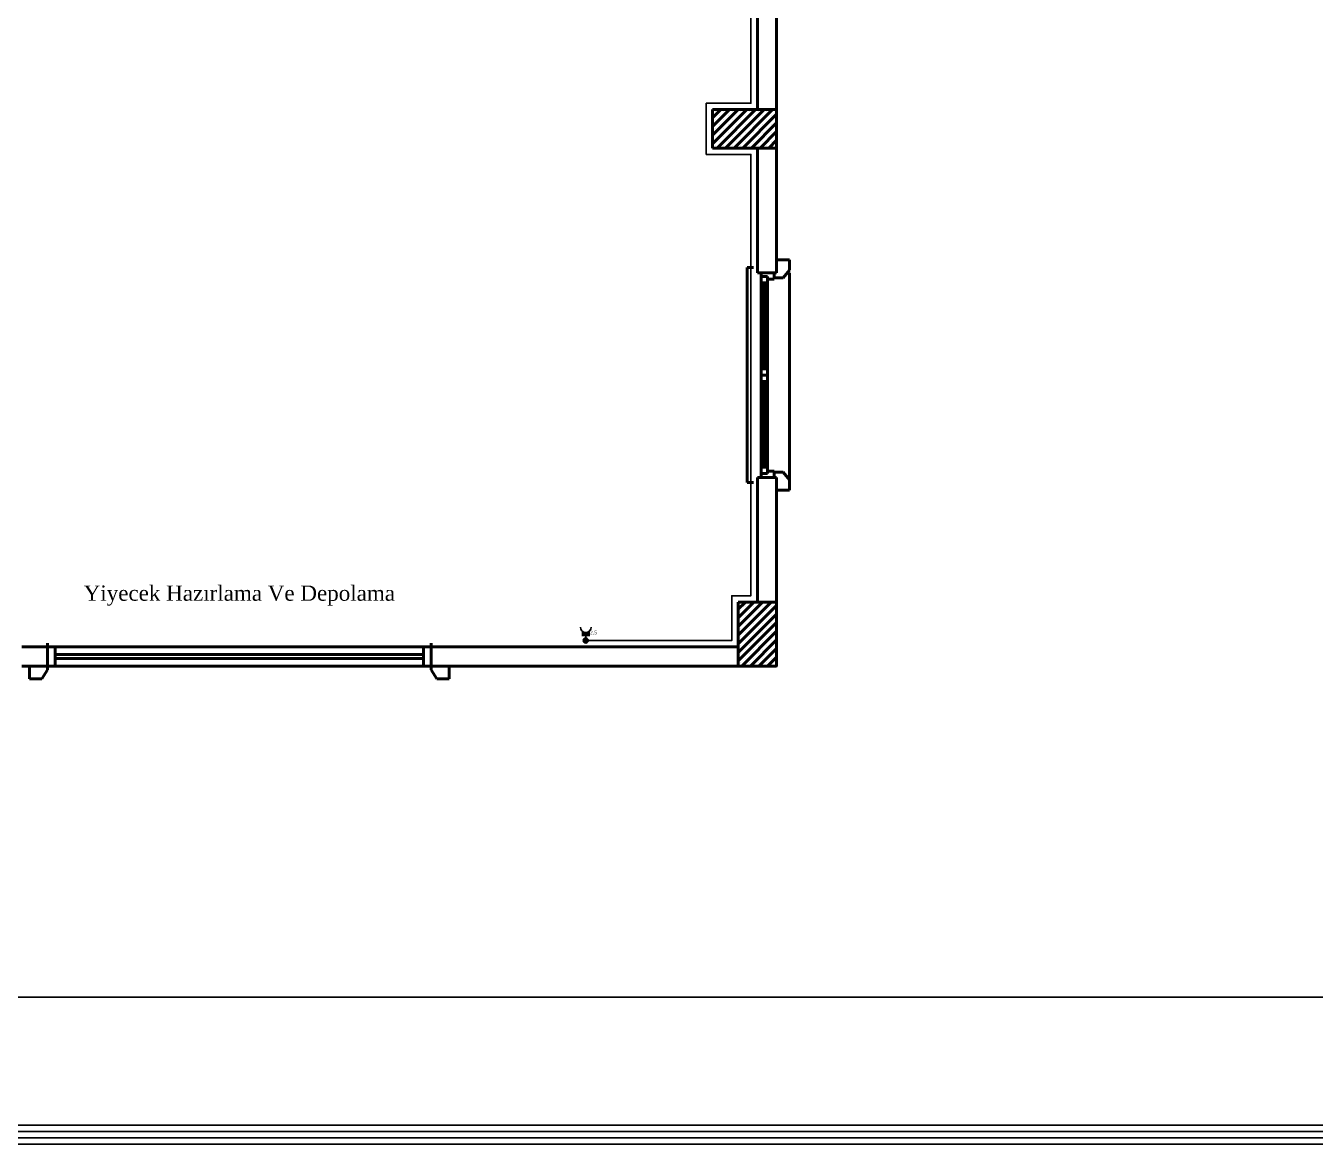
# Model space of a CAD drawing. Header units: millimetres. Extents: x 2046 to 14753, y 2361 to 29276.
# Drawn here: x 4553 to 5561, y 20202 to 21076 of the extents above; entities that cross this region are included whole.
import ezdxf

# ---------------------------------------------------------------- set-up
doc = ezdxf.new("R2010")
doc.units = ezdxf.units.MM
for name, color, linetype, lineweight in [('A.O. DUVAR', 7, 'Continuous', 50), ('priz', 12, 'Continuous', 25), ('yazi', 251, 'Continuous', 25)]:
    doc.layers.add(name, color=color, linetype=linetype, lineweight=lineweight)
doc.layers.add('aydınlatma', color=3, linetype='Continuous')
doc.layers.add('Sorti Kesiti', color=7, linetype='Continuous')
doc.styles.add('A.O. MALZEME', font='times.ttf', dxfattribs={"height": 10})
doc.styles.add('Mimari Yazı', font='times.ttf')

# ---------------------------------------------------------------- blocks, each defined once
blk = doc.blocks.new('*U69')
at = {"layer": 'priz'}
for p, q in [((-5.2, 10.5), (5.2, 10.5)), ((-5.2, 9.2), (5.2, 9.2)), ((-5.2, 7.8), (5.2, 7.8)), ((-5.2, 6.4), (5.2, 6.4)), ((0, 10.5), (0, 0))]:
    blk.add_line(p, q, dxfattribs=at)
blk.add_arc((0, 17.5), 7, 180, 0, dxfattribs=at)
at = {"layer": 'Sorti Kesiti', "style": 'Mimari Yazı'}
blk.add_text('2,5', height=4.9, dxfattribs=at).set_placement((5.4, 8.1))
blk = doc.blocks.new('buat priz')
at = {"layer": 'aydınlatma'}
h = blk.add_hatch(color=1, dxfattribs=at)
h.set_gradient(color1=(153, 27, 30), color2=(248, 153, 30), tint=1)
edge = h.paths.add_edge_path()
edge.add_arc((0, 0), 2, 0, 360)
at = {"layer": 'aydınlatma', "color": 1}
blk.add_circle((0, 0), 2, dxfattribs=at)

msp = doc.modelspace()

# ---------------------------------------------------------------- linework, layer by layer
at = {"layer": 'A.O. DUVAR'}
for p, q in [((5124.96, 21010.858), (5124.96, 21110.858)), ((5139.96, 21110.858), (5139.96, 21010.858)), ((5089.96, 20980.858), (5089.96, 21010.858)), ((5089.96, 21010.858), (5139.96, 21010.858)), ((5139.96, 21010.858), (5124.96, 21010.858)), ((5139.96, 21010.858), (5139.96, 20980.858)), ((5139.96, 20980.858), (5089.96, 20980.858)), ((5124.96, 20883.358), (5124.96, 20980.858)), ((5124.96, 20980.858), (5139.96, 20980.858)), ((5139.96, 20980.858), (5139.96, 20883.358)), ((5121.96, 20887.358), (5116.96, 20887.358)), ((5116.96, 20887.358), (5116.96, 20719.358)), ((5121.96, 20887.358), (5116.96, 20887.358)), ((5116.96, 20887.358), (5116.96, 20719.358)), ((5139.96, 20883.358), (5124.96, 20883.358)), ((5137.96, 20883.358), (5127.96, 20883.358)), ((5127.96, 20883.358), (5127.96, 20880.358)), ((5137.96, 20883.358), (5127.96, 20883.358)), ((5127.96, 20883.358), (5127.96, 20880.358)), ((5127.96, 20880.358), (5132.96, 20880.358)), ((5127.96, 20880.358), (5127.96, 20875.358)), ((5132.96, 20880.358), (5127.96, 20880.358)), ((5127.96, 20880.358), (5132.96, 20880.358)), ((5127.96, 20880.358), (5127.96, 20875.358)), ((5132.96, 20880.358), (5127.96, 20880.358)), ((5132.96, 20880.358), (5132.96, 20878.358)), ((5132.96, 20875.358), (5132.96, 20880.358)), ((5132.96, 20880.358), (5132.96, 20878.358)), ((5132.96, 20875.358), (5132.96, 20880.358)), ((5132.96, 20878.358), (5137.96, 20878.358)), ((5132.96, 20878.358), (5137.96, 20878.358)), ((5137.96, 20878.358), (5137.96, 20883.358)), ((5137.96, 20878.358), (5137.96, 20883.358)), ((5149.96, 20883.373), (5149.96, 20721.343)), ((5149.96, 20883.373), (5149.96, 20721.343)), ((5127.96, 20875.358), (5127.96, 20808.358)), ((5127.96, 20875.358), (5132.96, 20875.358)), ((5127.96, 20875.358), (5127.96, 20808.358)), ((5127.96, 20875.358), (5132.96, 20875.358)), ((5129.46, 20875.358), (5129.46, 20808.358)), ((5129.46, 20875.358), (5129.46, 20808.358)), ((5130.46, 20875.358), (5130.46, 20808.358)), ((5130.46, 20875.358), (5130.46, 20808.358)), ((5131.46, 20875.358), (5131.46, 20808.358)), ((5131.46, 20875.358), (5131.46, 20808.358)), ((5132.96, 20808.358), (5132.96, 20875.358)), ((5132.96, 20808.358), (5132.96, 20875.358)), ((5127.96, 20808.358), (5127.96, 20803.358)), ((5132.96, 20808.358), (5127.96, 20808.358)), ((5127.96, 20808.358), (5127.96, 20803.358)), ((5132.96, 20808.358), (5127.96, 20808.358)), ((5132.96, 20803.358), (5132.96, 20808.358)), ((5132.96, 20803.358), (5132.96, 20808.358)), ((5127.96, 20803.358), (5132.96, 20803.358)), ((5127.96, 20798.358), (5127.96, 20803.358)), ((5127.96, 20803.358), (5132.96, 20803.358)), ((5127.96, 20803.358), (5132.96, 20803.358)), ((5127.96, 20798.358), (5127.96, 20803.358)), ((5127.96, 20803.358), (5132.96, 20803.358)), ((5127.96, 20731.358), (5127.96, 20798.358)), ((5132.96, 20798.358), (5127.96, 20798.358)), ((5127.96, 20731.358), (5127.96, 20798.358)), ((5132.96, 20798.358), (5127.96, 20798.358)), ((5129.46, 20731.358), (5129.46, 20798.358)), ((5129.46, 20731.358), (5129.46, 20798.358)), ((5130.46, 20731.358), (5130.46, 20798.358)), ((5130.46, 20731.358), (5130.46, 20798.358)), ((5131.46, 20731.358), (5131.46, 20798.358)), ((5131.46, 20731.358), (5131.46, 20798.358)), ((5132.96, 20803.358), (5132.96, 20798.358)), ((5132.96, 20803.358), (5132.96, 20798.358)), ((5132.96, 20798.358), (5132.96, 20731.358)), ((5132.96, 20798.358), (5132.96, 20731.358)), ((5127.96, 20726.358), (5127.96, 20731.358)), ((5127.96, 20731.358), (5132.96, 20731.358)), ((5127.96, 20726.358), (5127.96, 20731.358)), ((5127.96, 20731.358), (5132.96, 20731.358)), ((5132.96, 20731.358), (5132.96, 20726.358)), ((5132.96, 20731.358), (5132.96, 20726.358)), ((5132.96, 20726.358), (5132.96, 20728.358)), ((5132.96, 20728.358), (5137.96, 20728.358)), ((5132.96, 20726.358), (5132.96, 20728.358)), ((5132.96, 20728.358), (5137.96, 20728.358)), ((5137.96, 20728.358), (5137.96, 20723.358)), ((5137.96, 20728.358), (5137.96, 20723.358)), ((5116.96, 20719.358), (5121.96, 20719.358)), ((5116.96, 20719.358), (5121.96, 20719.358)), ((5124.96, 20625.858), (5124.96, 20723.358)), ((5124.96, 20723.358), (5139.96, 20723.358)), ((5127.96, 20723.358), (5127.96, 20726.358)), ((5127.96, 20726.358), (5132.96, 20726.358)), ((5132.96, 20726.358), (5127.96, 20726.358)), ((5127.96, 20723.358), (5127.96, 20726.358)), ((5127.96, 20726.358), (5132.96, 20726.358)), ((5132.96, 20726.358), (5127.96, 20726.358)), ((5137.96, 20723.358), (5127.96, 20723.358)), ((5137.96, 20723.358), (5127.96, 20723.358)), ((5139.96, 20723.358), (5139.96, 20625.858)), ((5109.96, 20625.858), (5139.96, 20625.858)), ((5109.96, 20575.858), (5109.96, 20625.858)), ((5139.96, 20625.858), (5124.96, 20625.858)), ((5139.96, 20625.858), (5139.96, 20575.858)), ((4549.96, 20590.858), (4569.96, 20590.858)), ((4569.96, 20590.858), (4569.96, 20593.858)), ((4569.96, 20590.858), (4869.96, 20590.858)), ((4569.96, 20590.858), (4569.96, 20575.858)), ((4569.96, 20590.858), (4569.96, 20575.858)), ((4575.96, 20590.858), (4575.96, 20575.858)), ((4863.96, 20590.858), (4863.96, 20575.858)), ((4869.96, 20590.858), (4869.96, 20593.858)), ((4869.96, 20590.858), (4869.96, 20575.858)), ((4869.96, 20590.858), (5109.96, 20590.858)), ((4869.96, 20575.858), (4869.96, 20590.858)), ((5109.96, 20590.858), (5109.96, 20575.858)), ((4569.96, 20575.858), (4549.96, 20575.858)), ((4569.96, 20575.858), (4869.96, 20575.858)), ((4863.96, 20584.858), (4575.96, 20584.858)), ((4863.96, 20581.858), (4575.96, 20581.858)), ((5109.96, 20575.858), (4869.96, 20575.858)), ((5139.96, 20575.858), (5109.96, 20575.858))]:
    msp.add_line(p, q, dxfattribs=at)
at = {"layer": 'A.O. DUVAR', "linetype": 'Continuous', "ltscale": 10}
for p, q in [((5089.96, 21004.362), (5096.457, 21010.858)), ((5089.96, 20997.627), (5103.192, 21010.858)), ((5089.96, 20990.892), (5109.927, 21010.858)), ((5089.96, 20984.157), (5116.662, 21010.858)), ((5091.934, 21009.704), (5091.934, 21009.704)), ((5093.397, 20980.858), (5123.397, 21010.858)), ((5098.67, 21009.704), (5098.67, 21009.704)), ((5100.133, 20980.858), (5130.133, 21010.858)), ((5105.405, 21009.704), (5105.405, 21009.704)), ((5106.868, 20980.858), (5136.868, 21010.858)), ((5112.14, 21009.704), (5112.14, 21009.704)), ((5118.875, 21009.704), (5118.875, 21009.704)), ((5125.61, 21009.704), (5125.61, 21009.704)), ((5132.346, 21009.704), (5132.346, 21009.704)), ((5139.081, 21009.704), (5139.081, 21009.704)), ((5091.934, 21002.968), (5091.934, 21002.968)), ((5095.302, 21006.336), (5095.302, 21006.336)), ((5095.302, 20999.601), (5095.302, 20999.601)), ((5098.67, 21002.968), (5098.67, 21002.968)), ((5102.037, 21006.336), (5102.037, 21006.336)), ((5102.037, 20999.601), (5102.037, 20999.601)), ((5105.405, 21002.968), (5105.405, 21002.968)), ((5108.772, 21006.336), (5108.772, 21006.336)), ((5108.772, 20999.601), (5108.772, 20999.601)), ((5112.14, 21002.968), (5112.14, 21002.968)), ((5113.603, 20980.858), (5139.96, 21007.216)), ((5115.508, 21006.336), (5115.508, 21006.336)), ((5115.508, 20999.601), (5115.508, 20999.601)), ((5118.875, 21002.968), (5118.875, 21002.968)), ((5120.338, 20980.858), (5139.96, 21000.481)), ((5122.243, 21006.336), (5122.243, 21006.336)), ((5122.243, 20999.601), (5122.243, 20999.601)), ((5125.61, 21002.968), (5125.61, 21002.968)), ((5128.978, 21006.336), (5128.978, 21006.336)), ((5128.978, 20999.601), (5128.978, 20999.601)), ((5132.346, 21002.968), (5132.346, 21002.968)), ((5135.713, 21006.336), (5135.713, 21006.336)), ((5135.713, 20999.601), (5135.713, 20999.601)), ((5139.081, 21002.968), (5139.081, 21002.968)), ((5091.934, 20996.233), (5091.934, 20996.233)), ((5091.934, 20989.498), (5091.934, 20989.498)), ((5095.302, 20992.866), (5095.302, 20992.866)), ((5098.67, 20996.233), (5098.67, 20996.233)), ((5098.67, 20989.498), (5098.67, 20989.498)), ((5102.037, 20992.866), (5102.037, 20992.866)), ((5105.405, 20996.233), (5105.405, 20996.233)), ((5105.405, 20989.498), (5105.405, 20989.498)), ((5108.772, 20992.866), (5108.772, 20992.866)), ((5112.14, 20996.233), (5112.14, 20996.233)), ((5112.14, 20989.498), (5112.14, 20989.498)), ((5115.508, 20992.866), (5115.508, 20992.866)), ((5118.875, 20996.233), (5118.875, 20996.233)), ((5118.875, 20989.498), (5118.875, 20989.498)), ((5122.243, 20992.866), (5122.243, 20992.866)), ((5125.61, 20996.233), (5125.61, 20996.233)), ((5125.61, 20989.498), (5125.61, 20989.498)), ((5127.073, 20980.858), (5139.96, 20993.745)), ((5128.978, 20992.866), (5128.978, 20992.866)), ((5132.346, 20996.233), (5132.346, 20996.233)), ((5132.346, 20989.498), (5132.346, 20989.498)), ((5135.713, 20992.866), (5135.713, 20992.866)), ((5139.081, 20996.233), (5139.081, 20996.233)), ((5139.081, 20989.498), (5139.081, 20989.498)), ((5091.934, 20982.763), (5091.934, 20982.763)), ((5095.302, 20986.13), (5095.302, 20986.13)), ((5098.67, 20982.763), (5098.67, 20982.763)), ((5102.037, 20986.13), (5102.037, 20986.13)), ((5105.405, 20982.763), (5105.405, 20982.763)), ((5108.772, 20986.13), (5108.772, 20986.13)), ((5112.14, 20982.763), (5112.14, 20982.763)), ((5115.508, 20986.13), (5115.508, 20986.13)), ((5118.875, 20982.763), (5118.875, 20982.763)), ((5122.243, 20986.13), (5122.243, 20986.13)), ((5125.61, 20982.763), (5125.61, 20982.763)), ((5128.978, 20986.13), (5128.978, 20986.13)), ((5132.346, 20982.763), (5132.346, 20982.763)), ((5133.809, 20980.858), (5139.96, 20987.01)), ((5135.713, 20986.13), (5135.713, 20986.13)), ((5139.081, 20982.763), (5139.081, 20982.763)), ((5109.96, 20620.251), (5115.568, 20625.858)), ((5109.96, 20613.515), (5122.303, 20625.858)), ((5109.96, 20606.78), (5129.039, 20625.858)), ((5109.96, 20600.045), (5135.774, 20625.858)), ((5109.96, 20593.31), (5139.96, 20623.31)), ((5109.96, 20586.575), (5139.96, 20616.575)), ((5112.14, 20625.798), (5112.14, 20625.798)), ((5112.14, 20619.063), (5112.14, 20619.063)), ((5115.508, 20622.43), (5115.508, 20622.43)), ((5118.875, 20625.798), (5118.875, 20625.798)), ((5118.875, 20619.063), (5118.875, 20619.063)), ((5122.243, 20622.43), (5122.243, 20622.43)), ((5125.61, 20625.798), (5125.61, 20625.798)), ((5125.61, 20619.063), (5125.61, 20619.063)), ((5128.978, 20622.43), (5128.978, 20622.43)), ((5132.346, 20625.798), (5132.346, 20625.798)), ((5132.346, 20619.063), (5132.346, 20619.063)), ((5135.713, 20622.43), (5135.713, 20622.43)), ((5139.081, 20625.798), (5139.081, 20625.798)), ((5139.081, 20619.063), (5139.081, 20619.063)), ((5109.96, 20579.839), (5139.96, 20609.839)), ((5112.14, 20612.327), (5112.14, 20612.327)), ((5115.508, 20615.695), (5115.508, 20615.695)), ((5115.508, 20608.96), (5115.508, 20608.96)), ((5118.875, 20612.327), (5118.875, 20612.327)), ((5122.243, 20615.695), (5122.243, 20615.695)), ((5122.243, 20608.96), (5122.243, 20608.96)), ((5125.61, 20612.327), (5125.61, 20612.327)), ((5128.978, 20615.695), (5128.978, 20615.695)), ((5128.978, 20608.96), (5128.978, 20608.96)), ((5132.346, 20612.327), (5132.346, 20612.327)), ((5135.713, 20615.695), (5135.713, 20615.695)), ((5135.713, 20608.96), (5135.713, 20608.96)), ((5139.081, 20612.327), (5139.081, 20612.327)), ((5112.14, 20605.592), (5112.14, 20605.592)), ((5112.14, 20598.857), (5112.14, 20598.857)), ((5112.715, 20575.858), (5139.96, 20603.104)), ((5115.508, 20602.225), (5115.508, 20602.225)), ((5118.875, 20605.592), (5118.875, 20605.592)), ((5118.875, 20598.857), (5118.875, 20598.857)), ((5119.45, 20575.858), (5139.96, 20596.369)), ((5122.243, 20602.225), (5122.243, 20602.225)), ((5125.61, 20605.592), (5125.61, 20605.592)), ((5125.61, 20598.857), (5125.61, 20598.857)), ((5128.978, 20602.225), (5128.978, 20602.225)), ((5132.346, 20605.592), (5132.346, 20605.592)), ((5132.346, 20598.857), (5132.346, 20598.857)), ((5135.713, 20602.225), (5135.713, 20602.225)), ((5139.081, 20605.592), (5139.081, 20605.592)), ((5139.081, 20598.857), (5139.081, 20598.857)), ((5112.14, 20592.122), (5112.14, 20592.122)), ((5115.508, 20595.489), (5115.508, 20595.489)), ((5115.508, 20588.754), (5115.508, 20588.754)), ((5118.875, 20592.122), (5118.875, 20592.122)), ((5122.243, 20595.489), (5122.243, 20595.489)), ((5122.243, 20588.754), (5122.243, 20588.754)), ((5125.61, 20592.122), (5125.61, 20592.122)), ((5126.185, 20575.858), (5139.96, 20589.634)), ((5128.978, 20595.489), (5128.978, 20595.489)), ((5128.978, 20588.754), (5128.978, 20588.754)), ((5132.346, 20592.122), (5132.346, 20592.122)), ((5135.713, 20595.489), (5135.713, 20595.489)), ((5135.713, 20588.754), (5135.713, 20588.754)), ((5139.081, 20592.122), (5139.081, 20592.122)), ((5112.14, 20585.387), (5112.14, 20585.387)), ((5112.14, 20578.651), (5112.14, 20578.651)), ((5115.508, 20582.019), (5115.508, 20582.019)), ((5118.875, 20585.387), (5118.875, 20585.387)), ((5118.875, 20578.651), (5118.875, 20578.651)), ((5122.243, 20582.019), (5122.243, 20582.019)), ((5125.61, 20585.387), (5125.61, 20585.387)), ((5125.61, 20578.651), (5125.61, 20578.651)), ((5128.978, 20582.019), (5128.978, 20582.019)), ((5132.346, 20585.387), (5132.346, 20585.387)), ((5132.346, 20578.651), (5132.346, 20578.651)), ((5132.92, 20575.858), (5139.96, 20582.899)), ((5135.713, 20582.019), (5135.713, 20582.019)), ((5139.081, 20585.387), (5139.081, 20585.387)), ((5139.081, 20578.651), (5139.081, 20578.651)), ((5139.655, 20575.858), (5139.96, 20576.163))]:
    msp.add_line(p, q, dxfattribs=at)
at = {"layer": 'A.O. DUVAR', "ltscale": 100}
for p, q in [((5149.96, 20893.358), (5139.96, 20893.358)), ((5139.96, 20893.358), (5139.96, 20883.358)), ((5149.96, 20893.358), (5139.96, 20893.358)), ((5139.96, 20893.358), (5139.96, 20883.358)), ((5149.96, 20885.373), (5149.96, 20893.358)), ((5149.96, 20885.373), (5149.96, 20893.358)), ((5139.96, 20883.358), (5137.96, 20883.358)), ((5137.96, 20883.358), (5137.96, 20879.358)), ((5139.96, 20883.358), (5137.96, 20883.358)), ((5137.96, 20883.358), (5137.96, 20879.358)), ((5137.96, 20879.358), (5145.162, 20879.358)), ((5137.96, 20879.358), (5145.162, 20879.358)), ((5145.162, 20879.358), (5149.96, 20885.373)), ((5145.162, 20879.358), (5149.96, 20885.373)), ((5137.96, 20723.358), (5137.96, 20727.358)), ((5137.96, 20727.358), (5145.162, 20727.358)), ((5137.96, 20723.358), (5137.96, 20727.358)), ((5137.96, 20727.358), (5145.162, 20727.358)), ((5145.162, 20727.358), (5149.96, 20721.343)), ((5145.162, 20727.358), (5149.96, 20721.343)), ((5139.96, 20723.358), (5137.96, 20723.358)), ((5139.96, 20723.358), (5137.96, 20723.358)), ((5139.96, 20713.358), (5139.96, 20723.358)), ((5139.96, 20713.358), (5139.96, 20723.358)), ((5149.96, 20721.343), (5149.96, 20713.358)), ((5149.96, 20721.343), (5149.96, 20713.358)), ((5149.96, 20713.358), (5139.96, 20713.358)), ((5149.96, 20713.358), (5139.96, 20713.358)), ((4555.96, 20565.858), (4555.96, 20575.858)), ((4555.96, 20575.858), (4565.96, 20575.858)), ((4555.96, 20565.858), (4555.96, 20575.858)), ((4555.96, 20575.858), (4565.96, 20575.858)), ((4565.96, 20575.858), (4565.96, 20575.858)), ((4565.96, 20575.858), (4569.96, 20575.858)), ((4565.96, 20575.858), (4565.96, 20575.858)), ((4565.96, 20575.858), (4569.96, 20575.858)), ((4569.96, 20575.858), (4570.043, 20572.858)), ((4569.96, 20575.858), (4570.043, 20572.858)), ((4869.96, 20575.858), (4869.878, 20572.858)), ((4869.96, 20575.858), (4869.878, 20572.858)), ((4873.96, 20575.858), (4869.96, 20575.858)), ((4873.96, 20575.858), (4869.96, 20575.858)), ((4883.96, 20575.858), (4873.96, 20575.858)), ((4873.96, 20575.858), (4873.96, 20575.858)), ((4883.96, 20575.858), (4873.96, 20575.858)), ((4873.96, 20575.858), (4873.96, 20575.858)), ((4883.96, 20565.858), (4883.96, 20575.858)), ((4883.96, 20565.858), (4883.96, 20575.858)), ((4565.521, 20565.858), (4555.96, 20565.858)), ((4565.521, 20565.858), (4555.96, 20565.858)), ((4570.043, 20572.858), (4565.521, 20565.858)), ((4570.043, 20572.858), (4565.521, 20565.858)), ((4869.878, 20572.858), (4874.4, 20565.858)), ((4869.878, 20572.858), (4874.4, 20565.858)), ((4874.4, 20565.858), (4883.96, 20565.858)), ((4874.4, 20565.858), (4883.96, 20565.858))]:
    msp.add_line(p, q, dxfattribs=at)
at = {"layer": 'priz'}
msp.add_lwpolyline([(5119.96, 21365.851), (5119.96, 21015.851), (5084.96, 21015.851), (5084.96, 20975.851), (5119.96, 20975.851), (5119.96, 20630.851), (5104.96, 20630.851), (5104.96, 20595.851), (4990.78, 20595.851)], dxfattribs=at)
at = {"layer": 'yazi'}
msp.add_line((3020.515, 20317.084), (11459.215, 20317.084), dxfattribs=at)
for points in [[(3020.515, 20217.084), (11459.215, 20217.084)], [(3020.515, 20212.084), (11459.215, 20212.084)], [(3020.515, 20207.084), (11459.215, 20207.084)], [(3020.515, 20202.084), (11459.215, 20202.084)]]:
    msp.add_lwpolyline(points, dxfattribs=at)

# ---------------------------------------------------------------- block references
at = {"layer": 'priz', "xscale": 0.6, "yscale": 0.6, "zscale": 0.6}
msp.add_blockref('*U69', (4990.78, 20595.851), dxfattribs=at)
at = {"layer": 'priz'}
msp.add_blockref('buat priz', (4990.78, 20595.851), dxfattribs=at)

# ---------------------------------------------------------------- texts
at = {"layer": 'A.O. DUVAR', "style": 'A.O. MALZEME'}
msp.add_text('Yiyecek Hazırlama Ve Depolama', height=11.91743, dxfattribs=at).set_placement((4598.245, 20626.938))

doc.saveas('drawing.dxf')
